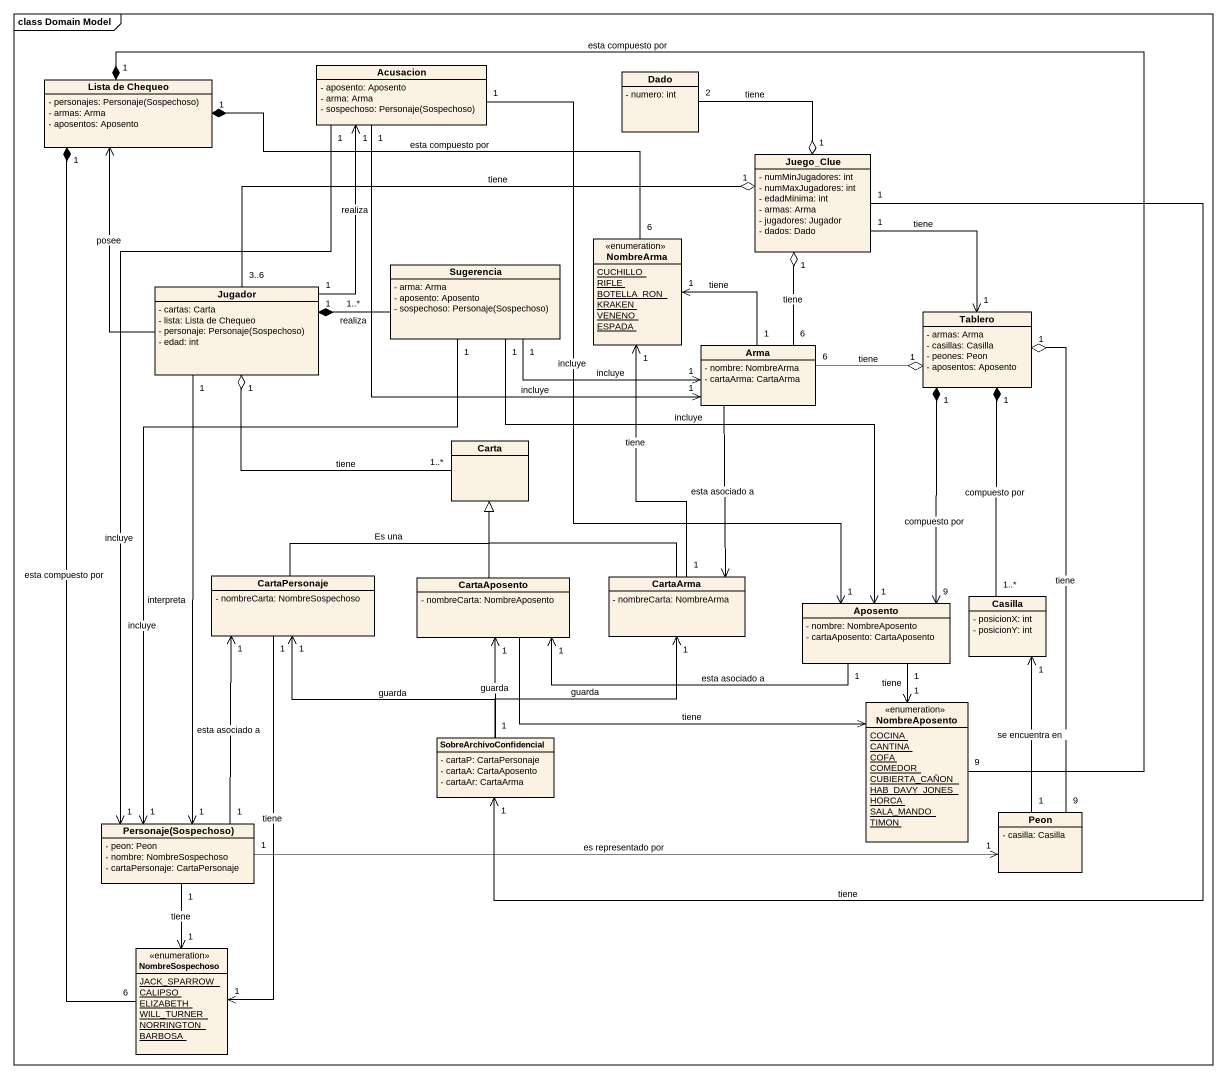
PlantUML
@startuml
mainframe class Domain Model
hide circle
hide empty members
skinparam classAttributeIconSize 0
class Acusacion {
  - aposento: Aposento
  - arma: Arma
  {field} - sospechoso: Personaje(Sospechoso)
}
class Dado {
  - numero: int
}
class "Lista de Chequeo" as Lista_de_Chequeo {
  {field} - personajes: Personaje(Sospechoso)
  - armas: Arma
  - aposentos: Aposento
}
class Juego_Clue {
  - numMinJugadores: int
  - numMaxJugadores: int
  - edadMinima: int
  - armas: Arma
  - jugadores: Jugador
  - dados: Dado
}
class Sugerencia {
  - arma: Arma
  - aposento: Aposento
  {field} - sospechoso: Personaje(Sospechoso)
}
enum NombreArma {
  {static} CUCHILLO
  {static} RIFLE
  {static} BOTELLA_RON
  {static} KRAKEN
  {static} VENENO
  {static} ESPADA
}
class Jugador {
  - cartas: Carta
  - lista: Lista de Chequeo
  {field} - personaje: Personaje(Sospechoso)
  - edad: int
}
class Arma {
  - nombre: NombreArma
  - cartaArma: CartaArma
}
class Tablero {
  - armas: Arma
  - casillas: Casilla
  - peones: Peon
  - aposentos: Aposento
}
class Carta
class CartaPersonaje {
  - nombreCarta: NombreSospechoso
}
class CartaAposento {
  - nombreCarta: NombreAposento
}
class CartaArma {
  - nombreCarta: NombreArma
}
class Aposento {
  - nombre: NombreAposento
  - cartaAposento: CartaAposento
}
class Casilla {
  - posicionX: int
  - posicionY: int
}
enum NombreAposento {
  {static} COCINA
  {static} CANTINA
  {static} COFA
  {static} COMEDOR
  {static} CUBIERTA_CAÑON
  {static} HAB_DAVY_JONES
  {static} HORCA
  {static} SALA_MANDO
  {static} TIMON
}
class SobreArchivoConfidencial {
  - cartaP: CartaPersonaje
  - cartaA: CartaAposento
  - cartaAr: CartaArma
}
class Peon {
  - casilla: Casilla
}
class "Personaje(Sospechoso)" as Personaje_Sospechoso {
  - peon: Peon
  - nombre: NombreSospechoso
  - cartaPersonaje: CartaPersonaje
}
enum NombreSospechoso {
  {static} JACK_SPARROW
  {static} CALIPSO
  {static} ELIZABETH
  {static} WILL_TURNER
  {static} NORRINGTON
  {static} BARBOSA
}
Acusacion "1" --> "1" Arma : incluye
Acusacion "1" --> "1" Aposento : incluye
Acusacion "1" --> "1" Personaje_Sospechoso : incluye
Dado "2" --o "1" Juego_Clue : tiene
Juego_Clue "1" --> "1" Tablero : tiene
Juego_Clue "1" --> "1" SobreArchivoConfidencial : tiene
Sugerencia "1..*" -left-* "1" Jugador : realiza
Sugerencia "1" -right-> "1" Arma : incluye
Sugerencia "1" --> "1" Aposento : incluye
Sugerencia "1" --> "1" Personaje_Sospechoso : incluye
NombreArma "6" -left-* "1" Lista_de_Chequeo : esta compuesto por
Jugador "1" -up-> "1" Acusacion : realiza
Jugador -up-> Lista_de_Chequeo : posee
Jugador "3..6" -right-o "1" Juego_Clue : tiene
Jugador "1" --> "1" Personaje_Sospechoso : interpreta
Arma "6" -up-o "1" Juego_Clue : tiene
Arma "1" -up-> "1" NombreArma : tiene
Arma "6" -right-o "1" Tablero : tiene
Arma --> CartaArma : esta asociado a
Carta "1..*" -left-o "1" Jugador : tiene
CartaPersonaje -up-|> Carta : Es una
CartaPersonaje "1" --> "1" NombreSospechoso : tiene
CartaAposento -up-|> Carta
CartaAposento -right-> NombreAposento : tiene
CartaArma "1" -up-> "1" NombreArma : tiene
CartaArma -up-|> Carta
Aposento "9" <-up-* "1" Tablero : compuesto por
Aposento "1" -left-> "1" CartaAposento : esta asociado a
Aposento "1" --> "1" NombreAposento : tiene
Casilla "1..*" -up-* "1" Tablero : compuesto por
NombreAposento "9" -up-* "1" Lista_de_Chequeo : esta compuesto por
SobreArchivoConfidencial "1" -up-> "1" CartaPersonaje : guarda
SobreArchivoConfidencial -up-> "1" CartaAposento : guarda
SobreArchivoConfidencial -up-> "1" CartaArma : guarda
Peon "9" -up-o "1" Tablero : tiene
Peon "1" -up-> "1" Casilla : se encuentra en
Personaje_Sospechoso "1" -up-> "1" CartaPersonaje : esta asociado a
Personaje_Sospechoso "1" -right-> "1" Peon : es representado por
Personaje_Sospechoso "1" --> "1" NombreSospechoso : tiene
NombreSospechoso "6" -up-* "1" Lista_de_Chequeo : esta compuesto por
@enduml
